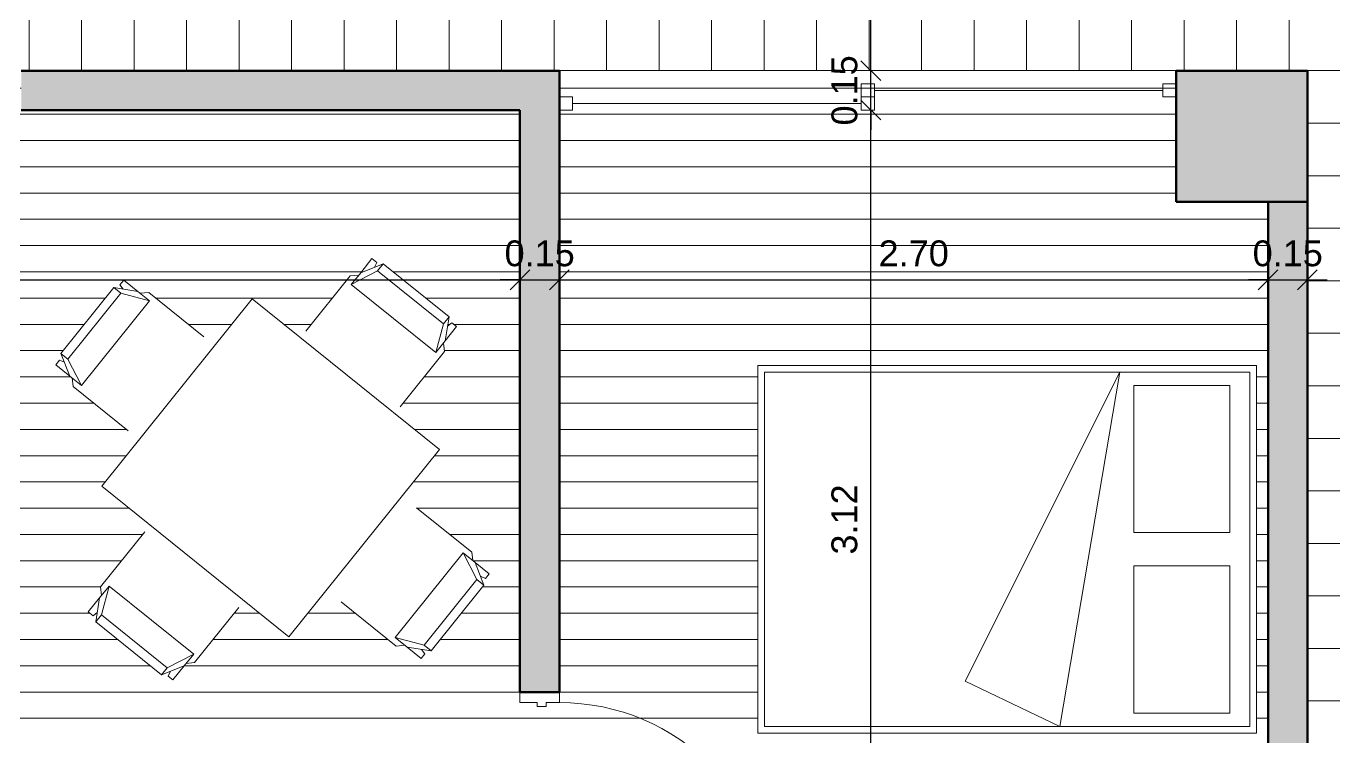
# Model space of a CAD drawing. Header units: metres. Extents: x 11 to 152, y 1 to 34.
# Drawn here: x 45.364 to 50.346, y 27.932 to 30.638 of the extents above; entities that cross this region are included whole.
import ezdxf

# ---------------------------------------------------------------- set-up
doc = ezdxf.new("R2010")
doc.units = ezdxf.units.M
for name, color, linetype, lineweight in [('A-ANNO-DIMS', 211, 'Continuous', 9), ('A-DETL-GENF', 92, 'Continuous', 9), ('A-DOOR', 31, 'Continuous', 9), ('A-DOOR-1', 31, 'Continuous', 18), ('A-FLOR', 192, 'Continuous', 9), ('A-FLOR-PATT', 8, 'Continuous', 9), ('A-GLAZ', 151, 'Continuous', 9), ('A-WALL-1', 113, 'Continuous', 50), ('A-WALL-PATT-1', 111, 'Continuous', 9), ('G-IMPT', 8, 'Continuous', 9), ('I-FURN', 30, 'Continuous', 9), ('S-COLS', 52, 'Continuous', 9), ('S-COLS-1', 52, 'Continuous', 100)]:
    doc.layers.add(name, color=color, linetype=linetype, lineweight=lineweight)
doc.styles.add('Arial_1', font='Arial.ttf', dxfattribs={"height": 0.098353})
doc.dimstyles.new('Cota_1_25', dxfattribs={"dimscale": 0.3048, "dimtxt": 0.1, "dimasz": 0.246063, "dimexe": 0, "dimexo": 0.0625, "dimgap": 0.164042, "dimtad": 1, "dimrnd": 0.01, "dimzin": 0, "dimdsep": 46, "dimtxsty": 'Arial_1', "dimblk1": 'OBLIQUE', "dimblk2": 'OBLIQUE', "dimsah": 1, "dimcen": 0.09, "dimazin": 0, "dimtfac": 1, "dimtdec": 4, "dimtix": 1, "dimtmove": 0, "dimatfit": 3, "dimfxl": 0, "dimfxlon": 1, "dimtvp": 1, "dimtolj": 1, "dimtzin": 0, "dimarcsym": 2})

# ---------------------------------------------------------------- blocks, each defined once
blk = doc.blocks.new('M_Concrete-Square-Column - 500 x 500mm-1435712-1 Piso')
at = {"layer": 'S-COLS'}
blk.add_hatch(color=256, dxfattribs=at).paths.add_polyline_path([(-0.25, 0.25), (-0.25, -0.25), (0.25, -0.25), (0.25, 0.25)], flags=0)
at = {"layer": 'S-COLS-1'}
for p, q in [((-0.25, 0.25), (0.25, 0.25)), ((-0.25, -0.25), (-0.25, 0.25)), ((0.25, 0.25), (0.25, -0.25)), ((0.25, -0.25), (-0.25, -0.25))]:
    blk.add_line(p, q, dxfattribs=at)
blk = doc.blocks.new('M_Sliding-2 Panel - 240x235-1732182-1 Piso')
at = {"layer": 'A-GLAZ'}
for p, q in [((-0.0254, -0.102), (0.0254, -0.102)), ((-0.0254, -0.152), (-0.0254, -0.102)), ((0.0254, -0.152), (0.0254, -0.102)), ((0.0254, -0.127), (1.1242, -0.127)), ((1.1242, -0.102), (1.175, -0.102)), ((1.1242, -0.152), (1.1242, -0.102)), ((1.175, -0.152), (1.175, -0.102)), ((-1.175, -0.152), (-1.125, -0.152)), ((-1.175, -0.202), (-1.175, -0.152)), ((-1.125, -0.202), (-1.125, -0.152)), ((-1.125, -0.177), (-0.0254, -0.177)), ((-0.0254, -0.152), (0.0254, -0.152)), ((-0.0254, -0.152), (0.0254, -0.152)), ((-0.0254, -0.202), (-0.0254, -0.152)), ((0.0254, -0.202), (0.0254, -0.152)), ((1.1242, -0.152), (1.175, -0.152)), ((-1.175, -0.202), (-1.125, -0.202)), ((-0.0254, -0.202), (0.0254, -0.202))]:
    blk.add_line(p, q, dxfattribs=at)
blk = doc.blocks.new('M_Bed-Box1 - cama 140 x 190-1496802-1 Piso')
at = {"layer": 'I-FURN'}
for p, q in [((-0.3608, 1.1844), (1.0392, 1.1844)), ((-0.3608, -0.7156), (-0.3608, 1.1844)), ((-0.3354, 1.159), (1.0138, 1.159)), ((-0.3354, -0.6902), (-0.3354, 1.159)), ((1.0138, -0.6902), (1.0138, 1.159)), ((1.0392, -0.7156), (1.0392, 1.1844)), ((-0.163, 0.3934), (-0.3354, 0.0335)), ((1.0138, -0.1949), (-0.163, 0.3934)), ((1.0138, -0.1949), (-0.3354, 0.0335)), ((-0.2846, -0.2482), (0.2757, -0.2482)), ((-0.2846, -0.614), (-0.2846, -0.2482)), ((0.2757, -0.614), (0.2757, -0.2482)), ((0.4027, -0.2482), (0.963, -0.2482)), ((0.4027, -0.614), (0.4027, -0.2482)), ((0.963, -0.614), (0.963, -0.2482)), ((-0.2846, -0.614), (0.2757, -0.614)), ((0.4027, -0.614), (0.963, -0.614)), ((-0.3354, -0.6902), (1.0138, -0.6902)), ((-0.3608, -0.7156), (1.0392, -0.7156))]:
    blk.add_line(p, q, dxfattribs=at)
blk = doc.blocks.new('EA-Sencilla abisagrada - 90 x 210-V20-1 Piso')
at = {"layer": 'A-DETL-GENF'}
for p, q in [((0.349, 0.8388), (0.354, 0.8513)), ((0.359, 0.8513), (0.354, 0.8513)), ((0.359, 0.8513), (0.359, 0.7863)), ((0.41, 0.8513), (0.415, 0.8513)), ((0.41, 0.8513), (0.41, 0.7863)), ((0.42, 0.8388), (0.415, 0.8513)), ((0.289, 0.8338), (0.289, 0.8263)), ((0.294, 0.7091), (0.289, 0.8263)), ((0.319, 0.8263), (0.314, 0.7091)), ((0.319, 0.8038), (0.319, 0.8338)), ((0.319, 0.8313), (0.349, 0.8313)), ((0.349, 0.8063), (0.319, 0.8063)), ((0.349, 0.8388), (0.349, 0.7988)), ((0.349, 0.7988), (0.354, 0.7863)), ((0.42, 0.7988), (0.415, 0.7863)), ((0.42, 0.8388), (0.42, 0.7988)), ((0.45, 0.8313), (0.42, 0.8313)), ((0.42, 0.8063), (0.45, 0.8063)), ((0.45, 0.8038), (0.45, 0.8338)), ((0.45, 0.8263), (0.455, 0.7091)), ((0.475, 0.7091), (0.48, 0.8263)), ((0.48, 0.8338), (0.48, 0.8263)), ((0.354, 0.7863), (0.359, 0.7863)), ((0.415, 0.7863), (0.41, 0.7863))]:
    blk.add_line(p, q, dxfattribs=at)
for centre, radius, start, end in [((0.304, 0.8276), 0.0162, 22.6199, 157.3801), ((0.465, 0.8276), 0.0162, 22.6199, 157.3801), ((0.304, 0.7095), 0.01, 182.4476, 357.5524), ((0.465, 0.7095), 0.01, 182.4476, 357.5524)]:
    blk.add_arc(centre, radius, start, end, dxfattribs=at)
at = {"layer": 'A-DOOR'}
blk.add_arc((0.41, 0.075), 0.82, 90, 180, dxfattribs=at)
at = {"layer": 'A-DOOR-1'}
for p, q in [((0.359, 0.075), (0.359, 0.895)), ((0.41, 0.895), (0.359, 0.895)), ((0.41, 0.075), (0.41, 0.895)), ((-0.41, 0.075), (-0.45, 0.075)), ((-0.41, 0.025), (-0.41, 0.075)), ((0.41, 0.075), (0.359, 0.075)), ((0.45, 0.075), (0.41, 0.075)), ((0.41, 0.075), (0.41, 0.025)), ((-0.395, 0.025), (-0.41, 0.025)), ((-0.395, -0.01), (-0.395, 0.025)), ((0.41, 0.025), (0.395, 0.025)), ((0.395, 0.025), (0.395, -0.01)), ((-0.41, -0.075), (-0.41, -0.01)), ((-0.41, -0.01), (-0.395, -0.01)), ((0.395, -0.01), (0.41, -0.01)), ((0.41, -0.01), (0.41, -0.075)), ((-0.45, -0.075), (-0.41, -0.075)), ((0.41, -0.075), (0.45, -0.075))]:
    blk.add_line(p, q, dxfattribs=at)
blk = doc.blocks.new('Seating16 - 12ZSTG16_dwg-1222578-1 Piso')
at = {"layer": 'G-IMPT'}
for p, q in [((-0.5745, 0.1609), (-0.4941, 0.2068)), ((-0.5745, 0.1609), (-0.4941, 0.2068)), ((-0.4941, 0.2068), (-0.563, 0.2068)), ((-0.563, 0.2068), (-0.563, 0.1838)), ((-0.5401, 0.1609), (-0.4366, 0.2068)), ((-0.5401, 0.1609), (-0.4366, 0.2068)), ((-0.4366, 0.2068), (-0.4941, 0.2068)), ((-0.4826, 0.2068), (-0.4596, 0.2298)), ((-0.4596, 0.2298), (-0.4826, 0.2068)), ((-0.4596, 0.2298), (-0.19, 0.2298)), ((-0.19, 0.2298), (-0.4596, 0.2298)), ((-0.4366, 0.2068), (-0.4366, -0.2068)), ((-0.5745, -0.1609), (-0.5745, 0.1609)), ((-0.5745, 0.1609), (-0.5401, 0.1609)), ((-0.5745, -0.1609), (-0.5745, 0.1609)), ((-0.5401, 0.1609), (-0.5745, 0.1609)), ((-0.543, 0.1789), (-0.563, 0.1838)), ((-0.5401, -0.1609), (-0.5401, 0.1609)), ((-0.5401, 0.1609), (-0.5401, -0.1609)), ((-0.5745, -0.1609), (-0.5401, -0.1609)), ((-0.5745, -0.1609), (-0.4941, -0.2068)), ((-0.5401, -0.1609), (-0.5745, -0.1609)), ((-0.5745, -0.1609), (-0.4941, -0.2068)), ((-0.543, -0.1789), (-0.563, -0.1838)), ((-0.563, -0.1838), (-0.563, -0.2068)), ((-0.5401, -0.1609), (-0.4366, -0.2068)), ((-0.5401, -0.1609), (-0.4366, -0.2068)), ((-0.4941, -0.2068), (-0.563, -0.2068)), ((-0.4366, -0.2068), (-0.4941, -0.2068)), ((-0.4596, -0.2298), (-0.4826, -0.2068)), ((-0.4596, -0.2298), (-0.4826, -0.2068)), ((-0.4596, -0.2298), (-0.19, -0.2298)), ((-0.19, -0.2298), (-0.4596, -0.2298))]:
    blk.add_line(p, q, dxfattribs=at)
blk = doc.blocks.new('Seating16 - Seating16-1234275-1 Piso')
at = {"extrusion": (0, 0, -1), "zscale": -1, "rotation": 180}
blk.add_blockref('Seating16 - 12ZSTG16_dwg-1222578-1 Piso', (0, 0), dxfattribs=at)
blk = doc.blocks.new('M_Table-Rectangular - 0915 x 0915mm-174350-1 Piso')
at = {"layer": 'I-FURN'}
for p, q in [((0.4575, 0.4575), (-0.4575, 0.4575)), ((-0.4575, 0.4575), (-0.4575, -0.4575)), ((0.4575, -0.4575), (0.4575, 0.4575)), ((-0.4575, -0.4575), (0.4575, -0.4575))]:
    blk.add_line(p, q, dxfattribs=at)
blk = doc.blocks.new('Seating16 - Seating16-1234238-1 Piso')
blk.add_blockref('Seating16 - 12ZSTG16_dwg-1222578-1 Piso', (0, 0))
blk = doc.blocks.new('_Oblique')
at = {"color": 0, "linetype": 'ByBlock', "lineweight": -2}
blk.add_line((-0.5, -0.5), (0.5, 0.5), dxfattribs=at)
blk = doc.blocks.new('DIMBLOCK15-1 Piso')
at = {"layer": 'A-ANNO-DIMS', "color": 0, "lineweight": -2, "transparency": 16777216}
blk.add_line((48.5818, 27.2003), (48.5818, 30.3181), dxfattribs=at)
at = {"layer": 'Defpoints', "color": 0, "transparency": 16777216}
for p in [(48.5818, 30.3181), (48.5818, 30.3181), (48.5818, 27.2003)]:
    blk.add_point(p, dxfattribs=at)
at = {"layer": 'A-ANNO-DIMS', "color": 0, "lineweight": -2, "transparency": 16777216, "xscale": 0.075, "yscale": 0.075, "zscale": 0.075}
for p, rotation in [((48.5818, 30.3181), 90), ((48.5818, 27.2003), 270)]:
    blk.add_blockref('_Oblique', p, dxfattribs=dict(at, rotation=rotation))
at = {"layer": 'A-ANNO-DIMS', "color": 0, "transparency": 16777216, "insert": (48.4815, 28.7592), "char_height": 0.09835, "attachment_point": 5, "rotation": 90, "style": 'Arial_1'}
blk.add_mtext('\\A1;3.12', dxfattribs=at)
blk = doc.blocks.new('DIMBLOCK16-1 Piso')
at = {"layer": 'A-ANNO-DIMS', "color": 0, "lineweight": -2, "transparency": 16777216}
for p, q in [((48.5818, 30.4681), (48.5818, 30.5431)), ((48.5818, 30.3181), (48.5818, 30.4681)), ((48.5818, 30.3181), (48.5818, 30.2431))]:
    blk.add_line(p, q, dxfattribs=at)
at = {"layer": 'Defpoints', "color": 0, "transparency": 16777216}
for p in [(48.5818, 30.4681), (48.5818, 30.4681), (48.5818, 30.3181)]:
    blk.add_point(p, dxfattribs=at)
at = {"layer": 'A-ANNO-DIMS', "color": 0, "lineweight": -2, "transparency": 16777216, "xscale": 0.075, "yscale": 0.075, "zscale": 0.075}
for p, rotation in [((48.5818, 30.4681), 270), ((48.5818, 30.3181), 90)]:
    blk.add_blockref('_Oblique', p, dxfattribs=dict(at, rotation=rotation))
at = {"layer": 'A-ANNO-DIMS', "color": 0, "transparency": 16777216, "insert": (48.4816, 30.3931), "char_height": 0.09835, "attachment_point": 5, "rotation": 90, "style": 'Arial_1'}
blk.add_mtext('\\A1;0.15', dxfattribs=at)
blk = doc.blocks.new('DIMBLOCK17-1 Piso')
at = {"layer": 'A-ANNO-DIMS', "color": 0, "lineweight": -2, "transparency": 16777216}
blk.add_line((48.5818, 30.4681), (48.5818, 31.6682), dxfattribs=at)
at = {"layer": 'Defpoints', "color": 0, "transparency": 16777216}
for p in [(48.5818, 31.6682), (48.5818, 31.6682), (48.5818, 30.4681)]:
    blk.add_point(p, dxfattribs=at)
at = {"layer": 'A-ANNO-DIMS', "color": 0, "lineweight": -2, "transparency": 16777216, "xscale": 0.075, "yscale": 0.075, "zscale": 0.075}
for p, rotation in [((48.5818, 31.6682), 90), ((48.5818, 30.4681), 270)]:
    blk.add_blockref('_Oblique', p, dxfattribs=dict(at, rotation=rotation))
at = {"layer": 'A-ANNO-DIMS', "color": 0, "transparency": 16777216, "insert": (48.4816, 31.0682), "char_height": 0.09835, "attachment_point": 5, "rotation": 90, "style": 'Arial_1'}
blk.add_mtext('\\A1;1.20', dxfattribs=at)
blk = doc.blocks.new('DIMBLOCK155-1 Piso')
at = {"layer": 'A-ANNO-DIMS', "color": 0, "lineweight": -2, "transparency": 16777216}
blk.add_line((42.7851, 29.6717), (47.2451, 29.6717), dxfattribs=at)
at = {"layer": 'Defpoints', "color": 0, "transparency": 16777216}
for p in [(42.7851, 29.6717), (47.2451, 29.6717), (47.2451, 29.6717)]:
    blk.add_point(p, dxfattribs=at)
at = {"layer": 'A-ANNO-DIMS', "color": 0, "lineweight": -2, "transparency": 16777216, "xscale": 0.075, "yscale": 0.075, "zscale": 0.075, "rotation": 180}
blk.add_blockref('_Oblique', (42.7851, 29.6717), dxfattribs=at)
at = {"layer": 'A-ANNO-DIMS', "color": 0, "lineweight": -2, "transparency": 16777216, "xscale": 0.075, "yscale": 0.075, "zscale": 0.075}
blk.add_blockref('_Oblique', (47.2451, 29.6717), dxfattribs=at)
at = {"layer": 'A-ANNO-DIMS', "color": 0, "transparency": 16777216, "insert": (45.0151, 29.7719), "char_height": 0.09835, "attachment_point": 5, "style": 'Arial_1'}
blk.add_mtext('\\A1;4.46', dxfattribs=at)
blk = doc.blocks.new('DIMBLOCK156-1 Piso')
at = {"layer": 'A-ANNO-DIMS', "color": 0, "lineweight": -2, "transparency": 16777216}
for p, q in [((47.2451, 29.6717), (47.1701, 29.6717)), ((47.2451, 29.6717), (47.3951, 29.6717)), ((47.3951, 29.6717), (47.4701, 29.6717))]:
    blk.add_line(p, q, dxfattribs=at)
at = {"layer": 'Defpoints', "color": 0, "transparency": 16777216}
for p in [(47.2451, 29.6717), (47.3951, 29.6717), (47.3951, 29.6717)]:
    blk.add_point(p, dxfattribs=at)
at = {"layer": 'A-ANNO-DIMS', "color": 0, "lineweight": -2, "transparency": 16777216, "xscale": 0.075, "yscale": 0.075, "zscale": 0.075}
blk.add_blockref('_Oblique', (47.2451, 29.6717), dxfattribs=at)
at = {"layer": 'A-ANNO-DIMS', "color": 0, "lineweight": -2, "transparency": 16777216, "xscale": 0.075, "yscale": 0.075, "zscale": 0.075, "rotation": 180}
blk.add_blockref('_Oblique', (47.3951, 29.6717), dxfattribs=at)
at = {"layer": 'A-ANNO-DIMS', "color": 0, "transparency": 16777216, "insert": (47.3201, 29.7719), "char_height": 0.09835, "attachment_point": 5, "style": 'Arial_1'}
blk.add_mtext('\\A1;0.15', dxfattribs=at)
blk = doc.blocks.new('DIMBLOCK157-1 Piso')
at = {"layer": 'A-ANNO-DIMS', "color": 0, "lineweight": -2, "transparency": 16777216}
blk.add_line((47.3951, 29.6717), (50.0951, 29.6717), dxfattribs=at)
at = {"layer": 'Defpoints', "color": 0, "transparency": 16777216}
for p in [(47.3951, 29.6717), (50.0951, 29.6717), (50.0951, 29.6717)]:
    blk.add_point(p, dxfattribs=at)
at = {"layer": 'A-ANNO-DIMS', "color": 0, "lineweight": -2, "transparency": 16777216, "xscale": 0.075, "yscale": 0.075, "zscale": 0.075, "rotation": 180}
blk.add_blockref('_Oblique', (47.3951, 29.6717), dxfattribs=at)
at = {"layer": 'A-ANNO-DIMS', "color": 0, "lineweight": -2, "transparency": 16777216, "xscale": 0.075, "yscale": 0.075, "zscale": 0.075}
blk.add_blockref('_Oblique', (50.0951, 29.6717), dxfattribs=at)
at = {"layer": 'A-ANNO-DIMS', "color": 0, "transparency": 16777216, "insert": (48.7451, 29.7719), "char_height": 0.09835, "attachment_point": 5, "style": 'Arial_1'}
blk.add_mtext('\\A1;2.70', dxfattribs=at)
blk = doc.blocks.new('DIMBLOCK158-1 Piso')
at = {"layer": 'A-ANNO-DIMS', "color": 0, "lineweight": -2, "transparency": 16777216}
for p, q in [((50.0951, 29.6717), (50.0201, 29.6717)), ((50.0951, 29.6717), (50.2452, 29.6717)), ((50.2452, 29.6717), (50.3202, 29.6717))]:
    blk.add_line(p, q, dxfattribs=at)
at = {"layer": 'Defpoints', "color": 0, "transparency": 16777216}
for p in [(50.0951, 29.6717), (50.2452, 29.6717), (50.2452, 29.6717)]:
    blk.add_point(p, dxfattribs=at)
at = {"layer": 'A-ANNO-DIMS', "color": 0, "lineweight": -2, "transparency": 16777216, "xscale": 0.075, "yscale": 0.075, "zscale": 0.075}
blk.add_blockref('_Oblique', (50.0951, 29.6717), dxfattribs=at)
at = {"layer": 'A-ANNO-DIMS', "color": 0, "lineweight": -2, "transparency": 16777216, "xscale": 0.075, "yscale": 0.075, "zscale": 0.075, "rotation": 180}
blk.add_blockref('_Oblique', (50.2452, 29.6717), dxfattribs=at)
at = {"layer": 'A-ANNO-DIMS', "color": 0, "transparency": 16777216, "insert": (50.1701, 29.7719), "char_height": 0.09835, "attachment_point": 5, "style": 'Arial_1'}
blk.add_mtext('\\A1;0.15', dxfattribs=at)

msp = doc.modelspace()

# ---------------------------------------------------------------- hatches: boundary and pattern name
at = {"layer": 'A-FLOR-PATT'}
h = msp.add_hatch(dxfattribs=at)
h.set_pattern_fill('FP_29', color=256, style=0, pattern_type=2)
h.set_pattern_definition([(0, (-0.025, 16.068), (0, 0.2), []), (90, (-0.025, 16.068), (-0.2, 1e-17), [])])
h.paths.add_polyline_path([(52.2456, 25.12), (52.2456, 31.5182), (35.2801, 31.5182), (35.2801, 30.5181), (35.4251, 30.5181), (35.4251, 30.4682), (50.2451, 30.4681), (50.2451, 25.12), (52.2371, 25.12)], flags=0)
h.paths.add_polyline_path([(35.2251, 30.5181), (35.2301, 30.5181), (35.2301, 31.5182), (35.2251, 31.5182), (35.2251, 31.1776)], flags=0)
h = msp.add_hatch(dxfattribs=at)
h.set_pattern_fill('FP_21', color=256, style=0, pattern_type=2)
h.set_pattern_definition([(180, (18.21, 10.902), (-1e-17, -0.1), [])])
h.paths.add_polyline_path([(48.7452, 24.77), (48.7452, 24.77), (48.2428, 24.77)], flags=0)
h.paths.add_polyline_path([(48.7452, 25.0652), (48.7452, 25.3603), (48.7452, 25.3603)], flags=0)
h.paths.add_polyline_path([(47.9726, 25.3602), (48.7452, 25.3603), (48.7452, 27.2003), (50.0951, 27.2003), (50.0951, 29.9681), (49.7451, 29.9681), (49.7451, 30.4682), (47.3951, 30.4681), (47.3951, 28.062), (47.3451, 28.062), (47.3451, 28.047), (47.3101, 28.047), (47.3101, 28.062), (47.2451, 28.062), (47.2451, 30.3181), (45.345, 30.3181), (45.345, 30.4682), (42.945, 30.4681), (42.945, 29.9681), (42.7851, 29.9681), (42.7851, 27.202), (44.2178, 27.202), (44.2187, 27.4891), (44.2212, 27.4952), (44.2252, 27.5005), (44.2305, 27.5045), (44.2366, 27.5071), (44.2432, 27.5079), (44.6308, 27.5071), (44.6369, 27.5045), (44.6422, 27.5005), (44.6462, 27.4952), (44.6487, 27.4891), (44.6496, 27.4825), (44.6496, 27.202), (44.8177, 27.202), (44.8186, 27.4776), (44.8211, 27.4837), (44.8251, 27.489), (44.8304, 27.493), (44.8365, 27.4955), (44.8431, 27.4964), (45.2307, 27.4955), (45.2368, 27.493), (45.242, 27.489), (45.2461, 27.4837), (45.2486, 27.4776), (45.2495, 27.471), (45.2495, 27.202), (47.2451, 27.202), (47.2451, 27.242), (47.3101, 27.242), (47.3101, 27.257), (47.3451, 27.257), (47.3451, 27.242), (47.3951, 27.242), (47.3951, 27.202), (47.9726, 27.202), (47.9726, 25.3603)], flags=0)
h.paths.add_polyline_path([(45.2096, 27.5075), (44.8287, 27.5079), (44.824, 27.5092), (44.8194, 27.5138), (44.8177, 27.5202), (44.8177, 27.5448), (44.8194, 27.5511), (44.824, 27.5558), (44.8304, 27.5575), (45.2368, 27.5575), (45.2431, 27.5558), (45.2458, 27.5538), (45.2491, 27.5481), (45.2495, 27.5448), (45.2495, 27.5202), (45.2478, 27.5138), (45.2431, 27.5092), (45.2368, 27.5075), (45.213, 27.5075)], flags=0)
h.paths.add_polyline_path([(44.2432, 27.519), (44.2305, 27.519), (44.2241, 27.5207), (44.2195, 27.5254), (44.2178, 27.5317), (44.2178, 27.5563), (44.2195, 27.5627), (44.2241, 27.5673), (44.2305, 27.569), (44.6369, 27.569), (44.6432, 27.5673), (44.6463, 27.5645), (44.6494, 27.5575), (44.6496, 27.5563), (44.6496, 27.5317), (44.6479, 27.5254), (44.6432, 27.5207), (44.6369, 27.519), (44.2543, 27.519)], flags=0)
h.paths.add_polyline_path([(45.2371, 27.5595), (45.2295, 27.5615), (45.2264, 27.5639), (45.2225, 27.5707), (45.2225, 27.5785), (45.2241, 27.5822), (45.2295, 27.5876), (45.2371, 27.5897), (45.241, 27.5891), (45.2495, 27.5829), (45.2501, 27.5821), (45.2521, 27.5746), (45.2495, 27.5664), (45.2446, 27.5615), (45.2381, 27.5596)], flags=0)
h.paths.add_polyline_path([(44.8304, 27.56), (44.826, 27.56), (44.8223, 27.5615), (44.8168, 27.567), (44.8148, 27.5746), (44.8168, 27.5821), (44.8223, 27.5876), (44.8299, 27.5897), (44.8338, 27.5891), (44.8405, 27.5852), (44.8429, 27.5821), (44.8449, 27.5746), (44.8429, 27.5681), (44.8405, 27.5639), (44.8338, 27.56), (44.8329, 27.56)], flags=0)
h.paths.add_polyline_path([(44.6372, 27.571), (44.6296, 27.5731), (44.6265, 27.5755), (44.6226, 27.5822), (44.6226, 27.59), (44.6242, 27.5937), (44.6296, 27.5992), (44.6372, 27.6012), (44.6411, 27.6007), (44.6496, 27.5945), (44.6502, 27.5937), (44.6522, 27.5861), (44.6496, 27.578), (44.6447, 27.5731), (44.6382, 27.5712)], flags=0)
h.paths.add_polyline_path([(44.233, 27.5716), (44.2261, 27.5716), (44.2224, 27.5731), (44.2169, 27.5786), (44.2149, 27.5861), (44.2178, 27.5945), (44.2224, 27.5992), (44.23, 27.6012), (44.2339, 27.6007), (44.2406, 27.5968), (44.2432, 27.593), (44.245, 27.5861), (44.2432, 27.5799), (44.2406, 27.5755), (44.2339, 27.5716)], flags=0)
h.paths.add_polyline_path([(50.0009, 27.9455), (48.1507, 27.9455), (48.1507, 29.3455), (50.0507, 29.3455), (50.0507, 27.9455), (50.0253, 27.9455)], flags=0)
h.paths.add_polyline_path([(45.9229, 28.1482), (45.9053, 28.1633), (45.9136, 28.1813), (45.8798, 28.168), (45.629, 28.3695), (45.6347, 28.4053), (45.6183, 28.3928), (45.6004, 28.4072), (45.6506, 28.4713), (45.6472, 28.5022), (45.8364, 28.7377), (45.6517, 28.886), (45.7943, 29.0635), (45.5426, 29.2657), (45.5391, 29.298), (45.4764, 29.3484), (45.4908, 29.3663), (45.5095, 29.3577), (45.4962, 29.3914), (45.6977, 29.6422), (45.7335, 29.6365), (45.7211, 29.653), (45.7355, 29.6709), (45.7996, 29.6207), (45.8305, 29.624), (46.0822, 29.4218), (46.2248, 29.5993), (46.4094, 29.451), (46.5986, 29.6864), (46.6309, 29.69), (46.6812, 29.7527), (46.6992, 29.7383), (46.6905, 29.7196), (46.7243, 29.7328), (46.9751, 29.5313), (46.9694, 29.4955), (46.9858, 29.508), (47.0037, 29.4936), (46.9535, 29.4295), (46.9569, 29.3986), (46.7677, 29.1631), (46.9381, 29.0263), (46.7955, 28.8488), (47.0615, 28.6351), (47.065, 28.6028), (47.1277, 28.5524), (47.1126, 28.5349), (47.0946, 28.5431), (47.1079, 28.5094), (46.9064, 28.2586), (46.8706, 28.2643), (46.883, 28.2479), (46.8686, 28.2299), (46.8046, 28.2802), (46.7736, 28.2768), (46.5077, 28.4905), (46.3651, 28.313), (46.1947, 28.4498), (46.0056, 28.2144), (45.9732, 28.2109), (45.9344, 28.1625)], flags=0)
h.paths.add_polyline_path([(44.858, 28.2417), (44.8431, 28.2438), (44.8309, 28.2491), (44.8202, 28.2573), (44.5297, 28.5327), (44.5235, 28.5404), (44.5181, 28.5524), (44.5161, 28.5652), (44.5174, 28.5782), (44.5235, 28.5923), (44.5317, 28.6031), (44.8071, 28.8935), (44.8179, 28.9012), (44.8267, 28.9051), (44.8396, 28.9072), (44.8526, 28.9058), (44.8648, 28.9012), (44.8774, 28.8915), (45.1678, 28.6162), (45.1741, 28.6084), (45.1794, 28.5965), (45.1815, 28.5836), (45.1802, 28.5707), (45.1755, 28.5585), (45.1659, 28.5458), (44.8905, 28.2554), (44.8797, 28.2477), (44.8709, 28.2438)], flags=0)
h.paths.add_polyline_path([(43.696, 28.2471), (42.8352, 28.2471), (42.8352, 29.6949), (43.7115, 29.6949), (43.7115, 28.2471)], flags=0)
h.paths.add_polyline_path([(44.4552, 28.8332), (43.9552, 28.8332), (43.9552, 29.3332), (44.4552, 29.3332)], flags=0)
h.paths.add_polyline_path([(44.8197, 29.339), (44.806, 29.3428), (44.7957, 29.3486), (44.7863, 29.3576), (44.7796, 29.3688), (44.6201, 29.7381), (44.6171, 29.7485), (44.6171, 29.7624), (44.6207, 29.7753), (44.6265, 29.7856), (44.6355, 29.795), (44.6467, 29.8017), (45.016, 29.9611), (45.0264, 29.9641), (45.0403, 29.9641), (45.0532, 29.9605), (45.0635, 29.9548), (45.0729, 29.9457), (45.0796, 29.9345), (45.2391, 29.5653), (45.242, 29.5549), (45.2422, 29.5418), (45.2385, 29.5281), (45.2327, 29.5177), (45.2236, 29.5084), (45.2124, 29.5017), (44.8453, 29.3428), (44.8328, 29.3392)], flags=0)
at = {"layer": 'A-WALL-PATT-1'}
h = msp.add_hatch(color=256, dxfattribs=at)
h.paths.add_polyline_path([(47.2451, 30.3181), (47.3951, 30.3181), (47.3951, 30.4681), (45.345, 30.4681), (45.345, 30.3181), (47.1329, 30.3181)], flags=0)
h.paths.add_polyline_path([(40.045, 30.3181), (40.045, 30.4681), (38.0251, 30.4681), (38.0251, 30.3181), (38.2541, 30.3181)], flags=0)
msp.add_hatch(color=256, dxfattribs=at).paths.add_polyline_path([(47.3951, 28.102), (47.3951, 30.3181), (47.2451, 30.3181), (47.2451, 28.102)], flags=0)
h = msp.add_hatch(color=256, dxfattribs=at)
h.paths.add_polyline_path([(50.2451, 25.12), (50.2451, 25.8183), (50.0951, 25.8183), (50.0951, 25.12)], flags=0)
h.paths.add_polyline_path([(50.0951, 26.4183), (50.2451, 26.4183), (50.2451, 27.2003), (50.0951, 27.2003), (50.0951, 26.601)], flags=0)
h.paths.add_polyline_path([(50.2451, 27.8003), (50.2451, 29.9681), (50.0951, 29.9681), (50.0951, 27.8003)], flags=0)

# ---------------------------------------------------------------- linework, layer by layer
at = {"layer": 'A-FLOR'}
for p, q in [((49.7451, 30.4682), (47.3951, 30.4682)), ((50.2452, 25.12), (50.2452, 30.4682))]:
    msp.add_line(p, q, dxfattribs=at)
at = {"layer": 'A-WALL-1'}
for p, q in [((47.3951, 30.4681), (45.345, 30.4681)), ((47.3951, 28.102), (47.3951, 30.4681)), ((45.345, 30.3181), (47.2451, 30.3181)), ((47.2451, 30.3181), (47.2451, 28.102)), ((50.0951, 29.9681), (50.0951, 27.8003)), ((50.2451, 27.8003), (50.2451, 29.9681)), ((47.2451, 28.102), (47.3951, 28.102))]:
    msp.add_line(p, q, dxfattribs=at)

# ---------------------------------------------------------------- block references
at = {"layer": 'A-DOOR', "rotation": 270.0000000000001}
msp.add_blockref('EA-Sencilla abisagrada - 90 x 210-V20-1 Piso', (47.3201, 27.652), dxfattribs=at)
at = {"layer": 'A-GLAZ'}
msp.add_blockref('M_Sliding-2 Panel - 240x235-1732182-1 Piso', (48.5701, 30.5201), dxfattribs=at)
at = {"layer": 'I-FURN'}
for name, p, rotation in [('Seating16 - Seating16-1234275-1 Piso', (46.4899, 29.1842), 231.2233187362709), ('Seating16 - Seating16-1234275-1 Piso', (46.0449, 29.157), 321.2233223053902), ('M_Table-Rectangular - 0915 x 0915mm-174350-1 Piso', (46.2949, 28.9561), 51.22331695171168), ('M_Bed-Box1 - cama 140 x 190-1496802-1 Piso', (49.3351, 28.3064), 89.99999999999689), ('Seating16 - Seating16-1234238-1 Piso', (46.5592, 28.7438), 141.2233151671515), ('Seating16 - Seating16-1234238-1 Piso', (46.1143, 28.7166), 51.22331516715243)]:
    msp.add_blockref(name, p, dxfattribs=dict(at, rotation=rotation))
at = {"layer": 'S-COLS', "rotation": 180}
msp.add_blockref('M_Concrete-Square-Column - 500 x 500mm-1435712-1 Piso', (49.9951, 30.2181), dxfattribs=at)

# ---------------------------------------------------------------- dimensions: what is measured, and where the dimension line sits
at = {"layer": 'A-ANNO-DIMS'}
for base, p1, p2, override, picture, middle in [((48.5818, 31.6682), (48.5818, 30.4681), (48.5818, 31.6682), {"dimpost": '<>', "dimfxl": 1.200024}, 'DIMBLOCK17-1 Piso', (48.4816, 31.0682)), ((48.5818, 30.4681), (48.5818, 30.3181), (48.5818, 30.4681), {"dimpost": '<>', "dimfxl": 0.15}, 'DIMBLOCK16-1 Piso', (48.4816, 30.3931)), ((48.5818, 30.3181), (48.5818, 27.2003), (48.5818, 30.3181), {"dimpost": '<>', "dimfxl": 3.117865}, 'DIMBLOCK15-1 Piso', (48.4815, 28.7592))]:
    dim = msp.add_linear_dim(base=base, p1=p1, p2=p2, angle=90, dimstyle='Cota_1_25', override=override, dxfattribs=at)
    dim.commit()
    dim.dimension.update_dxf_attribs({"geometry": picture, "text_midpoint": middle})
for base, p1, p2, override, picture, middle in [((47.2451, 29.6717), (42.7851, 29.6717), (47.2451, 29.6717), {"dimpost": '<>', "dimfxl": 4.46}, 'DIMBLOCK155-1 Piso', (45.0151, 29.7719)), ((47.3951, 29.6717), (47.2451, 29.6717), (47.3951, 29.6717), {"dimpost": '<>', "dimfxl": 0.15}, 'DIMBLOCK156-1 Piso', (47.3201, 29.7719)), ((50.0951, 29.6717), (47.3951, 29.6717), (50.0951, 29.6717), {"dimpost": '<>', "dimfxl": 2.699958}, 'DIMBLOCK157-1 Piso', (48.7451, 29.7719)), ((50.2452, 29.6717), (50.0951, 29.6717), (50.2452, 29.6717), {"dimpost": '<>', "dimfxl": 0.150081}, 'DIMBLOCK158-1 Piso', (50.1701, 29.7719))]:
    dim = msp.add_linear_dim(base=base, p1=p1, p2=p2, dimstyle='Cota_1_25', override=override, dxfattribs=at)
    dim.commit()
    dim.dimension.update_dxf_attribs({"geometry": picture, "text_midpoint": middle})

doc.saveas('drawing.dxf')
